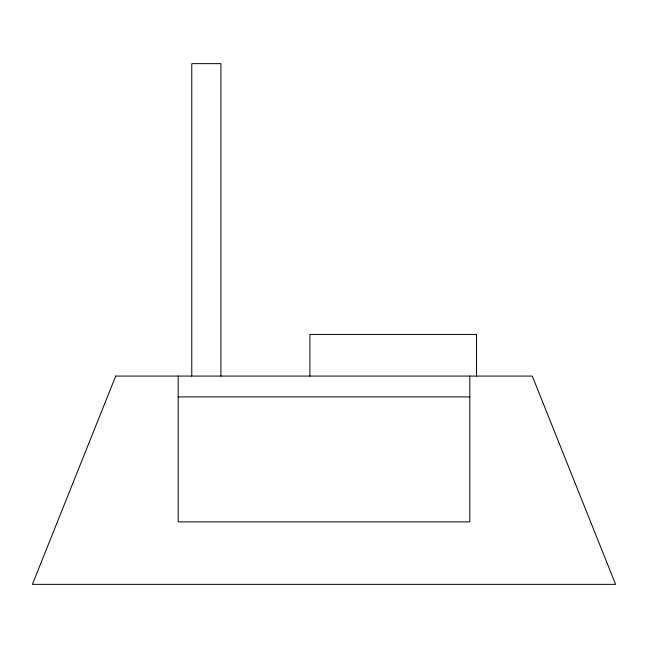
<?xml version="1.0" encoding="UTF-8"?>
<svg xmlns="http://www.w3.org/2000/svg" width="648" height="648" viewBox="0 0 648 648"><rect width="100%" height="100%" fill="white"/><g stroke="black" fill="none" stroke-linecap="round" stroke-linejoin="round"><path stroke-width="0.97" d="M178.2 396.9L469.8 396.9M476.515 376.075L476.515 334.417L309.882 334.417L309.882 376.075M469.8 376.075L469.8 521.875L178.2 521.875L178.2 376.075M220.928 376.075L220.928 63.642L191.768 63.642L191.768 376.075M115.717 376.075L32.4 584.358L615.6 584.358L532.283 376.075L115.717 376.075"/></g></svg>
